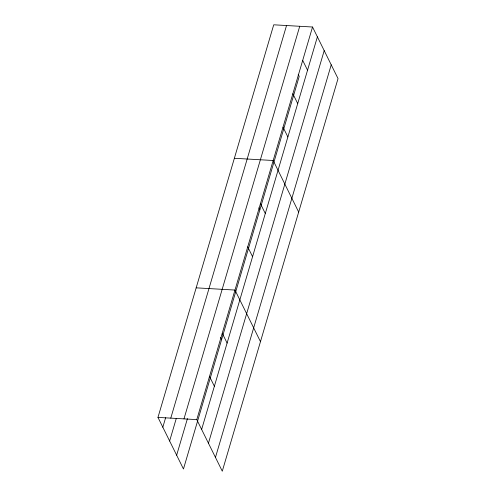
<?xml version="1.0" encoding="UTF-8"?>
<svg xmlns="http://www.w3.org/2000/svg" width="496" height="496" viewBox="0 0 496 496"><rect width="100%" height="100%" fill="white"/><g stroke="black" fill="none" stroke-linecap="round" stroke-linejoin="round"><path stroke-width="0.74" d="M298.195 74.313L299.218 76.384L183.464 468.987L157.97 417.403L273.724 24.8L312.536 27.013L338.03 78.597L222.276 471.2L196.782 419.616L312.536 27.013M162.818 427.223L165.627 417.706M170.779 418.134L286.533 25.532M169.632 441.006L176.322 418.314M183.973 418.884L299.733 26.282M176.65 455.204L187.438 418.605M201.636 429.437L317.39 36.834M208.444 443.219L324.204 50.617M215.462 457.417L331.223 64.815M234.366 158.286L273.184 160.499L298.673 212.083M196.168 287.841L234.98 290.061L260.474 341.639M157.97 417.403L196.782 419.616M302.696 60.388L307.551 70.203M292.857 93.756L297.712 103.577M283.018 127.131L287.872 136.946M260.45 203.689L265.298 213.503M258.838 207.799L259.861 209.87M247.715 246.872L252.569 256.692M222.245 333.244L227.1 343.065M220.639 337.361L221.662 339.425M209.517 376.433L214.365 386.248"/></g></svg>
